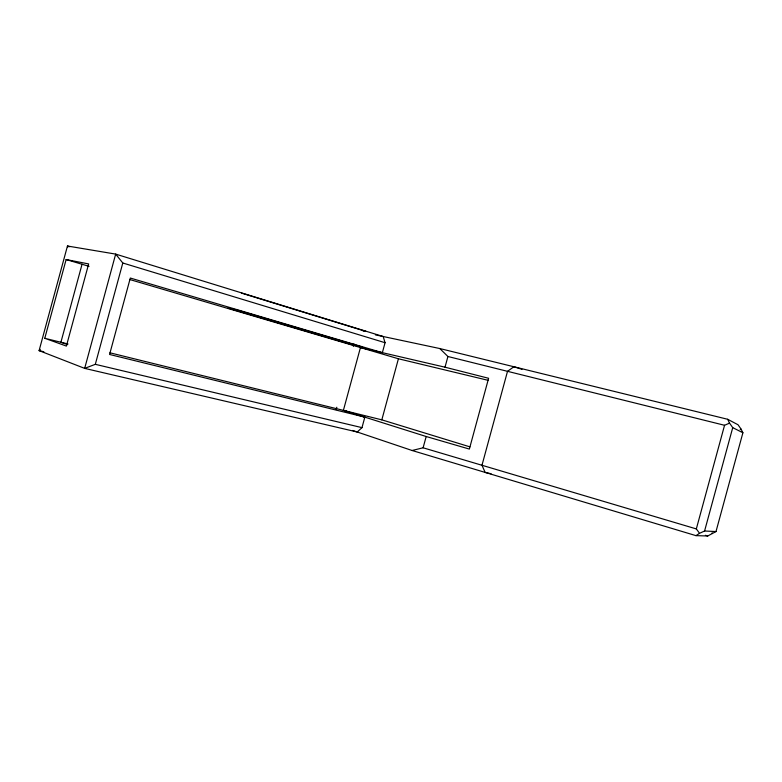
<?xml version="1.0" encoding="UTF-8"?>
<svg xmlns="http://www.w3.org/2000/svg" width="782" height="782" viewBox="0 0 782 782"><rect width="100%" height="100%" fill="white"/><g stroke="black" fill="none" stroke-linecap="round" stroke-linejoin="round"><path stroke-width="1.17" d="M44.779 338.293L66.128 259.546L88.659 263.925L66.382 346.084L44.779 338.293L68.005 344.002M82.051 264.257L60.908 342.252L67.526 344.618M364.842 417.138L109.578 354.471L130.311 278.04L382.359 352.662L385.067 342.712L383.18 336.514L115.668 254.101L84.671 368.381L95.316 364.324L122.794 262.996L115.668 254.101L67.457 246.017L39.1 350.629L84.671 368.381L357.237 432.006L361.988 427.637L364.842 417.138L343.396 410.364L360.443 347.57L445.017 367.198L488.603 378.283L469.356 449.073L426.18 436.512L343.406 410.374M336.152 409.582L336.798 407.246M353.347 346.318L353.982 343.963M469.894 446.845L381.821 419.846L398.419 358.772L487.988 380.296M352.672 430.471L412.094 450.5L423.111 447.793L426.18 436.512M445.017 367.198L447.92 356.504L439.807 348.547L375.389 334.862M715.999 531.555L704.582 531.007L699.558 533.304L696.332 528.915L724.552 425.281L729.557 423.121L732.734 427.637L742.9 432.769L715.999 531.555L707.749 535.983L695.98 535.641L412.094 450.5M704.582 531.007L732.734 427.637M40.283 349.437L39.1 350.629L43.851 351.753M740.173 429.699L741.043 429.054L742.9 432.769M695.98 535.641L699.343 533.441M362.887 330.806L366.162 331.5M491.076 473.745L485.143 472.406L481.976 465.27L507.518 371.323L513.872 366.748L521.995 369.319M95.316 364.324L361.988 427.637M439.807 348.547L727.661 419.279L738.032 424.763L740.867 428.81M109.939 352.799L381.821 419.846M447.92 356.504L724.552 425.281M129.812 279.536L398.419 358.772M66.128 259.546L89.07 266.339M423.111 447.793L696.332 528.915M705.403 535.289L707.749 535.983M69.794 246.731L67.457 246.017L67.78 247.259M122.794 262.996L385.067 342.712M241.589 293.142L364.998 331.138M727.661 419.279L729.44 422.896M712.099 532.806L712.422 533.559M237.005 310.024L227.973 308.049L352.174 344.725L361.958 346.983L237.005 310.024"/></g></svg>
